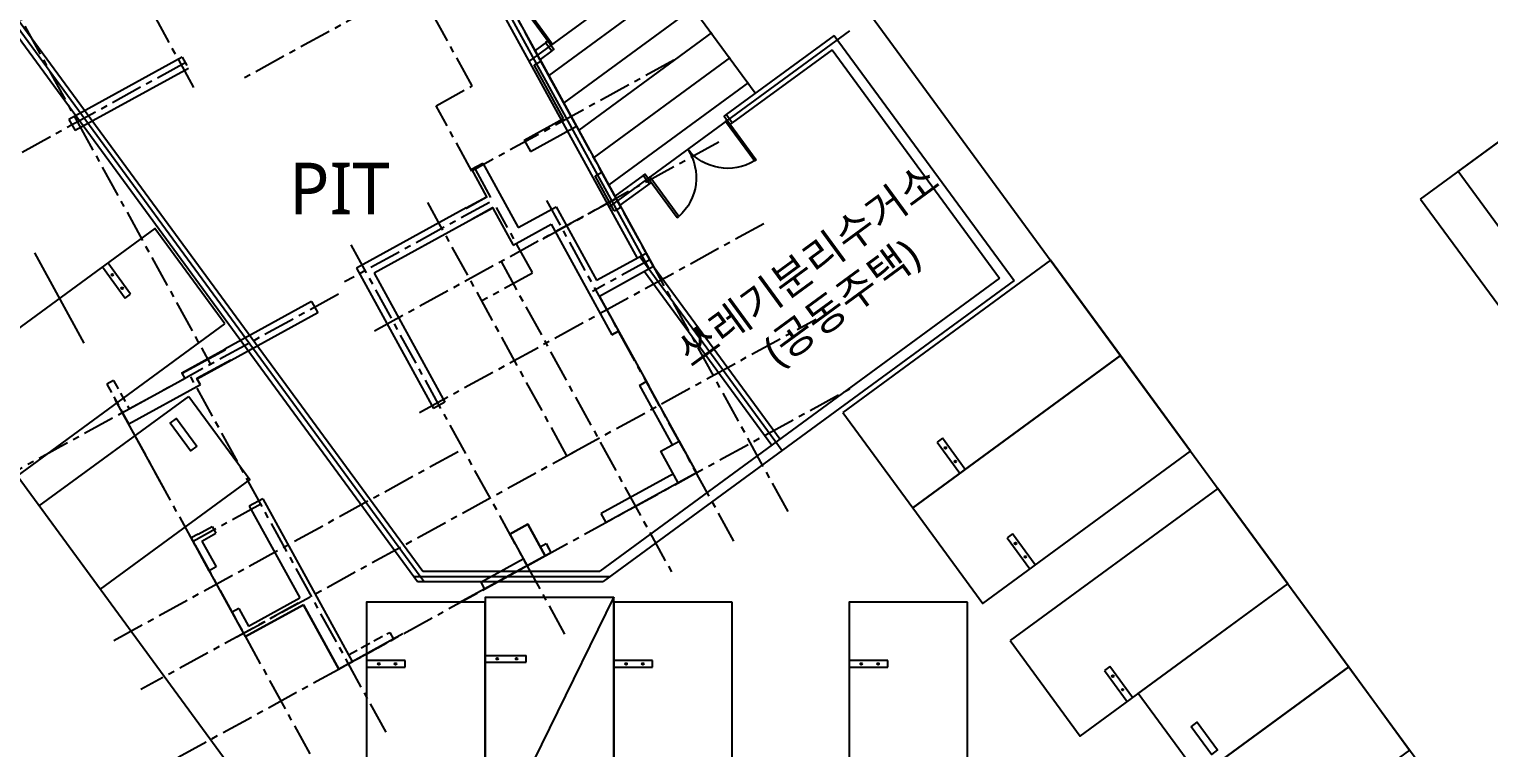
# Model space of a CAD drawing. Header units: millimetres. Extents: x 75184266 to 76346726, y -35077925 to -33679385.
# Drawn here: x 75402959 to 75431298, y -34626983 to -34613027 of the extents above; entities that cross this region are included whole.
import ezdxf
from ezdxf.enums import TextEntityAlignment as Align

# ---------------------------------------------------------------- set-up
doc = ezdxf.new("R2010")
doc.units = ezdxf.units.MM
doc.header["$LTSCALE"] = 50
doc.header["$MEASUREMENT"] = 0
for name, pattern in [('CENTER', [2, 1.25, -0.25, 0.25, -0.25]), ('HIDDEN2', [0.1875, 0.125, -0.0625]), ('XR-지하3층$0$H', [1.3, 0.8, -0.5])]:
    doc.linetypes.add(name, pattern=pattern)
for name, color, linetype in [('CEN', 1, 'CENTER'), ('XR-지하3층$0$a-door', 6, 'CONTINUOUS'), ('XR-지하3층$0$A-주차', 9, 'CONTINUOUS'), ('XR-지하3층$0$일반주차', 8, 'CONTINUOUS'), ('XR-지하3층$0$확장형주차', 8, 'CONTINUOUS')]:
    doc.layers.add(name, color=color, linetype=linetype)
doc.layers.add('건축', color=8, linetype='CONTINUOUS', plot=False)
doc.styles.add('XR-지하3층$0$맑은고딕', font='')
doc.styles.get('XR-지하3층$0$맑은고딕').set_extended_font_data('Malgun Gothic')

# ---------------------------------------------------------------- blocks, each defined once
blk = doc.blocks.new('XR-지하3층$0$일반형 주차')
at = {"layer": 'XR-지하3층$0$일반주차'}
for p, q in [((750, 3865), (0, 3865)), ((0, 3735), (750, 3735)), ((750, 3735), (750, 3865))]:
    blk.add_line(p, q, dxfattribs=at)
blk.add_lwpolyline([(2300, 5000), (0, 5000), (0, 0), (2300, 0)], close=True, dxfattribs=at)
for centre in [(238, 3800), (563, 3800)]:
    blk.add_circle(centre, 17.5, dxfattribs=at)
blk = doc.blocks.new('XR-지하3층$0$확장형 주차')
at = {"layer": 'XR-지하3층$0$확장형주차', "color": 7}
for p, q in [((0, 3965), (800, 3965)), ((0, 3835), (800, 3835)), ((800, 3835), (800, 3965))]:
    blk.add_line(p, q, dxfattribs=at)
blk.add_lwpolyline([(2500, 5100), (0, 0)], dxfattribs=at)
blk.add_lwpolyline([(2500, 5091), (0, 5091), (0, -9), (2500, -9)], close=True, dxfattribs=at)
for centre in [(238, 3900), (613, 3900)]:
    blk.add_circle(centre, 17.5, dxfattribs=at)
blk = doc.blocks.new('XR-지하3층$0$A$C5E3F3FAC')
at = {"layer": 'XR-지하3층$0$a-door'}
for p, q in [((90, 950), (50, 950)), ((50, 950), (50, 0)), ((90, 0), (90, 950)), ((1910, 950), (1950, 950)), ((1910, 0), (1910, 950)), ((1950, 950), (1950, 0)), ((50, 0), (90, 0)), ((1950, 0), (1910, 0))]:
    blk.add_line(p, q, dxfattribs=at)
at = {"layer": 'XR-지하3층$0$a-door', "color": 6}
for points in [[(0, 850), (0, 1050), (50, 1050), (50, 850)], [(2000, 850), (2000, 1050), (1950, 1050), (1950, 850)]]:
    blk.add_lwpolyline(points, close=True, dxfattribs=at)
at = {"layer": 'XR-지하3층$0$a-door', "color": 7}
for centre, start, end in [((-2, 999), 275.2502, 357.2138), ((2002, 999), 182.7862, 264.7498)]:
    blk.add_arc(centre, 1003, start, end, dxfattribs=at)
blk = doc.blocks.new('XR-지하3층$0$A$C73B52ADF')
at = {"layer": 'XR-지하3층$0$A-주차', "elevation": 0}
for points in [[(-2038, 2466), (-38, 2466), (-38, -1134), (-2038, -1134)], [(-1166, 2021), (-1166, 1871), (-1832, 1871), (-1832, 2021)]]:
    blk.add_lwpolyline(points, close=True, dxfattribs=at)

msp = doc.modelspace()

# ---------------------------------------------------------------- linework, layer by layer
at = {"layer": 'CEN', "ltscale": 10}
for p, q in [((75411560, -34614130.4), (75410470.1, -34612144.9)), ((75415476.4, -34613628.8), (75411554.1, -34615782)), ((75410858.8, -34614515.3), (75411560, -34614130.4)), ((75411554.1, -34615782), (75410858.8, -34614515.3))]:
    msp.add_line(p, q, dxfattribs=at)
for points in [[(75417693.8, -34622394.5), (75407397.1, -34603637.8)], [(75402001.7, -34606599.7), (75406157.5, -34614170.1)], [(75399985.5, -34607706.6), (75403895.9, -34614829.8)], [(75410535.8, -34612108.8), (75407105.1, -34613992.1)], [(75405999.7, -34613674.9), (75400192.8, -34616862.7)], [(75403895.9, -34614829.8), (75406480, -34619537.2)], [(75416349.8, -34615219.9), (75409578.5, -34618937)], [(75411615.5, -34615748.3), (75411952.3, -34616361.9)], [(75411895.4, -34616393.2), (75409083.6, -34617936.8)], [(75413397.9, -34621312.2), (75410698.2, -34616394.5)], [(75412728.7, -34617755.3), (75412033.3, -34616488.6)], [(75416641.9, -34622971.9), (75413010.6, -34616357.1)], [(75417220.8, -34616806.5), (75410449.5, -34620523.7)], [(75413359, -34624774.1), (75409208, -34617212.5)], [(75412120.7, -34617541.5), (75415458.5, -34623621.6)], [(75415010.5, -34617506.5), (75413892.9, -34618120.1)], [(75412733.5, -34617764.1), (75411747.3, -34618305.5)], [(75408961.3, -34618175), (75402776.9, -34621570)], [(75413485.5, -34621264.1), (75418236.2, -34618656.1)], [(75409887.7, -34626679.7), (75406085.6, -34619753.7)], [(75405849.5, -34627167.1), (75418958, -34619971)], [(75406183, -34623048.4), (75404755, -34620447)], [(75404603.2, -34624896.7), (75411317.4, -34621210.9)], [(75406989.9, -34624829.9), (75413551.3, -34621228)], [(75407457, -34622252), (75406142.1, -34622973.8)], [(75406183, -34623048.4), (75408572.8, -34627401.6)], [(75408182.1, -34624175.4), (75405127.7, -34625852.2)]]:
    msp.add_lwpolyline(points, dxfattribs=at)
at = {"layer": 'CEN', "ltscale": 10, "elevation": 0}
msp.add_lwpolyline([(75412931.6, -34617096.3), (75414334.1, -34616326.4)], dxfattribs=at)
at = {"layer": '건축', "ltscale": 1000}
msp.add_line((75429974.8, -34616326.2), (75476347.2, -34582328.4), dxfattribs=at)
at = {"layer": '건축'}
for p, q in [((75405280.8, -34593636), (75430764.3, -34628395)), ((75405930.8, -34613570.1), (75403730.5, -34614778)), ((75412761.7, -34613721.7), (75412893.2, -34613649.5)), ((75412761.7, -34613721.7), (75412893.2, -34613649.5)), ((75413586.1, -34614911.8), (75412893.2, -34613649.5)), ((75406051.1, -34613789.3), (75403850.8, -34614997.1)), ((75413454.6, -34614984), (75413586.1, -34614911.8)), ((75411765.2, -34615626.2), (75412453.3, -34616879.8)), ((75411546.1, -34615746.5), (75411839.6, -34616281.2)), ((75414447.5, -34616480.9), (75414077, -34615805.9)), ((75414316, -34616553.1), (75414210.1, -34616360.2)), ((75414316, -34616553.1), (75414447.5, -34616480.9)), ((75414316, -34616553.1), (75414447.5, -34616480.9)), ((75414316, -34616553.1), (75414447.5, -34616480.9)), ((75429974.8, -34616326.2), (75436005.7, -34624552.3)), ((75411445.1, -34616497.8), (75409315, -34617667.2)), ((75411565.4, -34616716.9), (75409654.4, -34617766)), ((75411959.9, -34616500.4), (75412354.5, -34617219.2)), ((75415082.7, -34617638), (75414938.3, -34617375)), ((75409315, -34617667.2), (75410811.6, -34620393.4)), ((75409654.4, -34617766), (75411030.7, -34620273.1)), ((75408440.4, -34618318.4), (75406757.4, -34619242.3)), ((75408440.4, -34618318.4), (75408560.8, -34618537.5)), ((75408560.8, -34618537.5), (75406877.7, -34619461.5)), ((75414401.3, -34618890.5, 0), (75414269.8, -34618962.7, 0)), ((75405987.2, -34619813.4), (75404773.1, -34620479.9)), ((75414808.8, -34619944.4, 0), (75414940.3, -34619872.3, 0)), ((75414940.3, -34619872.3, 0), (75415912.4, -34621643)), ((75406282.8, -34619936.3), (75404893.4, -34620699.1)), ((75414808.8, -34619944.4, 0), (75415444, -34621101.6, 0)), ((75404773.1, -34620479.9), (75404893.4, -34620699.1)), ((75415465.5, -34621660.2, 0), (75414062.9, -34622430.1, 0)), ((75415912.4, -34621643), (75414159.2, -34622605.4, 0)), ((75407495.5, -34622145.4), (75409232.7, -34625309.9)), ((75407232.5, -34622289.7), (75408211.8, -34624073.6)), ((75414159.2, -34622605.4, 0), (75414062.9, -34622430.1, 0)), ((75406513.7, -34622684.3), (75406585.9, -34622815.8)), ((75406513.7, -34622684.3), (75406585.9, -34622815.8)), ((75412638.9, -34622641.5), (75412975.8, -34623255.1)), ((75406106.1, -34622908.1, 0), (75406147, -34622982.6, 0)), ((75406309.7, -34622967.4), (75406586.4, -34623471.5)), ((75412288.3, -34622833.9), (75412625.1, -34623447.6)), ((75406586.4, -34623471.5), (75406454.9, -34623543.6)), ((75411728.9, -34623768.4), (75411801.1, -34623899.9)), ((75411728.9, -34623768.4), (75411801.1, -34623899.9)), ((75407029.2, -34624277.9), (75406897.7, -34624350.1)), ((75407029.2, -34624277.9), (75407216.8, -34624619.8)), ((75408284, -34624205.1), (75408969.7, -34625454.3))]:
    msp.add_line(p, q, dxfattribs=at)
at = {"layer": '건축', "ltscale": 2}
msp.add_line((75408188.7, -34629153.6), (75390234.1, -34604667.4, 0), dxfattribs=at)
at = {"layer": '건축', "ltscale": 100}
for p, q in [((75410014.6, -34608613.3), (75414995.5, -34617688.2)), ((75416991.9, -34610475.8), (75412666.6, -34613646.9)), ((75417057.2, -34614272), (75415283.3, -34611852.5)), ((75415505, -34612125.7), (75413046, -34613928.6)), ((75415859.8, -34612609.6), (75413337.2, -34614459.1)), ((75416214.6, -34613093.5), (75413628.4, -34614989.6)), ((75418884.1, -34613056.3), (75414217.5, -34616478.6)), ((75416569.3, -34613577.4), (75413919.6, -34615520.1)), ((75416924.1, -34614061.3), (75414210.7, -34616050.6)), ((75414815.4, -34617442.5), (75417577.4, -34621209.9)), ((75410424.7, -34623655.1), (75414242.2, -34623655.1))]:
    msp.add_line(p, q, dxfattribs=at)
at = {"layer": '건축', "ltscale": 0.5}
for p, q in [((75410241.5, -34608818.9), (75414937.8, -34617375.3)), ((75410078.9, -34608938.2), (75414762.5, -34617471.6)), ((75400434.2, -34609690), (75410599.3, -34623555.1)), ((75400257.3, -34609787), (75410498, -34623755.1)), ((75413026.4, -34613259.1), (75412780.7, -34613439.2)), ((75412986.1, -34613288.7), (75413104.3, -34613450)), ((75418590.3, -34613147.7), (75416491.4, -34614687)), ((75418590.3, -34613147.7), (75422080.6, -34617908.4)), ((75413104.3, -34613450), (75412877.8, -34613616)), ((75418547.6, -34613427.1, 0), (75416609.7, -34614848.3)), ((75418547.3, -34613427.3), (75421801, -34617865.3)), ((75416609.7, -34614848.3), (75416491.4, -34614687)), ((75414878.6, -34615869.7), (75414331.6, -34616270.9)), ((75414996.9, -34616031), (75414878.6, -34615869.7)), ((75415037.2, -34616001.4), (75414428.7, -34616447.7)), ((75421801, -34617865.3, 0), (75414040.4, -34623555.1)), ((75422080.6, -34617908.4), (75414105.8, -34623755.1)), ((75414905.9, -34617735.1), (75417378.5, -34621107.7)), ((75415082.7, -34617638), (75417539.8, -34620989.5)), ((75410599.3, -34623555.1), (75414040.4, -34623555.1)), ((75410498, -34623755.1), (75414105.8, -34623755.1))]:
    msp.add_line(p, q, dxfattribs=at)
at = {"layer": '건축', "linetype": 'HIDDEN2', "ltscale": 30}
for p, q in [((75405930.8, -34613570.1), (75406051.1, -34613789.3)), ((75404596.6, -34619846.7), (75404465.1, -34619918.9)), ((75404596.6, -34619846.7), (75404904.6, -34620407.7)), ((75404465.1, -34619918.9), (75404773.1, -34620479.9)), ((75409958.2, -34624740.5), (75410030.4, -34624872))]:
    msp.add_line(p, q, dxfattribs=at)
at = {"layer": '건축', "ltscale": 100}
msp.add_lwpolyline([(75410622, -34623755.1), (75400173.5, -34609503.6)], dxfattribs=at)
at = {"layer": '건축', "linetype": 'XR-지하3층$0$H', "ltscale": 50}
msp.add_lwpolyline([(75411300.3, -34610747.9), (75415082.7, -34617638), (75414030.8, -34618215.5), (75415912.4, -34621643), (75408969.7, -34625454.3), (75408284, -34624205.1), (75407157.5, -34624823.5), (75401991.6, -34615413.2)], dxfattribs=at)
at = {"layer": '건축'}
for points in [[(75413334.3, -34614764.8), (75412761.7, -34613721.7)], [(75403730.5, -34614778), (75403850.8, -34614997.1)], [(75412571.7, -34615183.5), (75413334.3, -34614764.8)], [(75412692, -34615402.6), (75413454.6, -34614984)], [(75412571.7, -34615183.5), (75412692, -34615402.6)], [(75411546.1, -34615746.5), (75411765.2, -34615626.2)], [(75413945.5, -34615878.1), (75414077, -34615805.9)], [(75414316, -34616553.1), (75413945.5, -34615878.1)], [(75411839.6, -34616281.2), (75411844.4, -34616290), (75411449.9, -34616506.6), (75411445.1, -34616497.8)], [(75411565.4, -34616716.9), (75411560.6, -34616708.2), (75411955.1, -34616491.6), (75411959.9, -34616500.4)], [(75412453.3, -34616879.8), (75413189.7, -34616475.5)], [(75413189.7, -34616475.5), (75413974.1, -34617904.4)], [(75412354.5, -34617219.2), (75413090.8, -34616815)], [(75413090.8, -34616815), (75414269.8, -34618962.7)], [(75413974.1, -34617904.4), (75414938.3, -34617375)], [(75415082.7, -34617638), (75414030.8, -34618215.5)], [(75414030.8, -34618215.5), (75414401.3, -34618890.5)], [(75405929.4, -34619708.2), (75406762.2, -34619251.1), (75406757.4, -34619242.3)], [(75406877.7, -34619461.5), (75406872.9, -34619452.7), (75406215.4, -34619813.6), (75406220.2, -34619822.4)], [(75405987.2, -34619813.4), (75405929.4, -34619708.2)], [(75406282.8, -34619936.3), (75406220.2, -34619822.4)], [(75411030.7, -34620273.1), (75410811.6, -34620393.4)], [(75407495.5, -34622145.4), (75407232.5, -34622289.7)], [(75406237.5, -34622835.9), (75406513.7, -34622684.3)], [(75412288.3, -34622833.9), (75412638.9, -34622641.5)], [(75412625.1, -34623447.6), (75412975.8, -34623255.1), (75412638.9, -34622641.5), (75412288.3, -34622833.9)], [(75406454.9, -34623543.6), (75406147, -34622982.6)], [(75406309.7, -34622967.4), (75406585.9, -34622815.8)], [(75411801.1, -34623899.9), (75413089.7, -34623192.5)], [(75412879.5, -34623079.8), (75412993.5, -34623017.2)], [(75411728.9, -34623768.4), (75412552.9, -34623316.1)], [(75411728.9, -34623768.4), (75411801.1, -34623899.9)], [(75411728.9, -34623768.4), (75411801.1, -34623899.9)], [(75407216.8, -34624619.8), (75408211.8, -34624073.6)], [(75407157.5, -34624823.5), (75406897.7, -34624350.1)], [(75407157.5, -34624823.5), (75408284, -34624205.1)], [(75408969.7, -34625454.3), (75409232.7, -34625309.9)]]:
    msp.add_lwpolyline(points, dxfattribs=at)
for points in [[(75411839.6, -34616281.2), (75411844.4, -34616290), (75411449.9, -34616506.6), (75411445.1, -34616497.8)], [(75411955.1, -34616491.6), (75411959.9, -34616500.4), (75411565.4, -34616716.9), (75411560.6, -34616708.2)], [(75405929.4, -34619708.2), (75405924.6, -34619699.5), (75406757.4, -34619242.3), (75406762.2, -34619251.1)], [(75406220.2, -34619822.4), (75406215.4, -34619813.6), (75406872.9, -34619452.7), (75406877.7, -34619461.5)], [(75415575.5, -34621029.4), (75415912.4, -34621643), (75415561.7, -34621835.5), (75415224.9, -34621221.9)]]:
    msp.add_lwpolyline(points, close=True, dxfattribs=at)
at = {"layer": '건축', "elevation": 0}
for points in [[(75414269.8, -34618962.7), (75414401.3, -34618890.5)], [(75414808.8, -34619944.4), (75414940.3, -34619872.3)], [(75406237.5, -34622835.9), (75406106.1, -34622908.1)], [(75412993.5, -34623017.2), (75413089.7, -34623192.5)], [(75413017.5, -34623061), (75413089.7, -34623192.5)], [(75413017.5, -34623061), (75413089.7, -34623192.5)]]:
    msp.add_lwpolyline(points, dxfattribs=at)
at = {"layer": '건축', "linetype": 'HIDDEN2', "ltscale": 30}
for points in [[(75409160.5, -34625178.4), (75409958.2, -34624740.5)], [(75409232.7, -34625309.9), (75410030.4, -34624872)], [(75409958.2, -34624740.5), (75410030.4, -34624872)], [(75409958.2, -34624740.5), (75410030.4, -34624872)]]:
    msp.add_lwpolyline(points, dxfattribs=at)

# ---------------------------------------------------------------- block references
at = {"layer": '건축'}
for name, p, rotation in [('XR-지하3층$0$A$C5E3F3FAC', (75414096.4, -34611420.6), 216.2469333634045), ('XR-지하3층$0$일반형 주차', (75401367.7, -34619851.3), 306.2469333594607), ('XR-지하3층$0$일반형 주차', (75424145.3, -34619366.8), 126.2469333594607), ('XR-지하3층$0$일반형 주차', (75425505.2, -34621221.7), 126.2469333594607), ('XR-지하3층$0$A$C73B52ADF', (75405273.5, -34623259.5, 0), 306.2476159917877), ('XR-지하3층$0$일반형 주차', (75427395.1, -34623799.5), 126.2469333594607), ('XR-지하3층$0$A$C73B52ADF', (75426458, -34624439.8), 126.2476159918554), ('XR-지하3층$0$A$C73B52ADF', (75427640.6, -34626052.8), 126.2476159918554)]:
    msp.add_blockref(name, p, dxfattribs=dict(at, rotation=rotation))
at = {"layer": '건축', "xscale": -1}
for name, p, rotation in [('XR-지하3층$0$일반형 주차', (75430702.9, -34615792.4), 216.2469364372141), ('XR-지하3층$0$A$C5E3F3FAC', (75417112.3, -34615533.7), 36.25468901893689)]:
    msp.add_blockref(name, p, dxfattribs=dict(at, rotation=rotation))
at = {"layer": '건축'}
for name, p in [('XR-지하3층$0$확장형 주차', (75411808.9, -34629153.7)), ('XR-지하3층$0$일반형 주차', (75409508.9, -34629153.7)), ('XR-지하3층$0$일반형 주차', (75414308.9, -34629153.7)), ('XR-지하3층$0$일반형 주차', (75418876.7, -34629153.7))]:
    msp.add_blockref(name, p, dxfattribs=at)

# ---------------------------------------------------------------- texts
at = {"layer": '건축', "style": 'XR-지하3층$0$맑은고딕'}
msp.add_text('PIT', height=1000, dxfattribs=at).set_placement((75408980.6, -34616120), align=Align.MIDDLE_CENTER)
for s, p in [('쓰레기분리수거소', (75418077.6, -34617601.8)), ('(공동주택)', (75418727.9, -34618327.4))]:
    msp.add_text(s, height=600, rotation=36.24693, dxfattribs=at).set_placement(p, align=Align.MIDDLE_CENTER)

doc.saveas('drawing.dxf')
